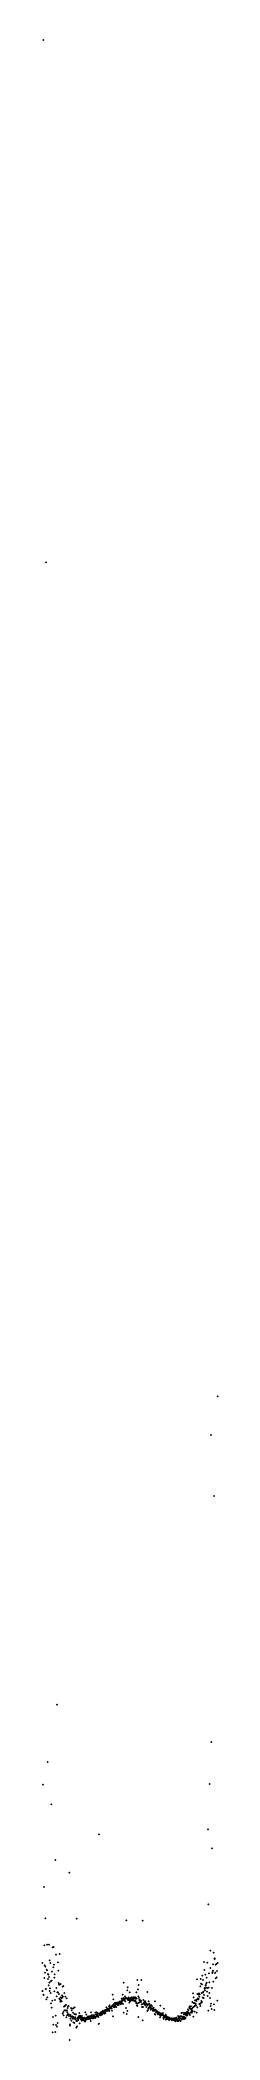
# Model space of a CAD drawing. Header units: metres. Extents: x 0 to 360, y 19 to 4116.
import ezdxf

# ---------------------------------------------------------------- set-up
doc = ezdxf.new("R2010")
doc.units = ezdxf.units.M

msp = doc.modelspace()

# ---------------------------------------------------------------- linework, layer by layer
for p in [(2.5, 4116.1), (8, 3045.8), (359, 1337.4), (345.5, 1258.4), (352, 1133.3), (30, 705.9), (346.5, 629.8), (11, 588.5), (1.5, 542.2), (343, 543.2), (18.5, 502.2), (116, 440.4), (339.5, 450.5), (347.5, 412), (26.5, 388), (3.5, 332.3), (55.5, 362.2), (340.5, 296.8), (6, 268.6), (70.5, 268), (172.5, 264.4), (206, 263.9), (4.5, 213.1), (10, 214.1), (13.5, 214.5), (21, 209.2), (23.5, 209.4), (0, 176.9), (5, 172.3), (6.5, 169.2), (15.5, 182.4), (16.5, 177), (23, 168), (24, 173.6), (28.5, 193.9), (32, 178.2), (35.5, 195.3), (331, 178.7), (338.5, 177.8), (344, 166.3), (344.5, 202.3), (349.5, 174.1), (351, 197.9), (353, 185.1), (353.5, 186.5), (355.5, 173.2), (356.5, 174.7), (359.5, 176.9), (4, 146.4), (5.5, 156.9), (7, 123.7), (7.5, 123.3), (9, 163.2), (9.5, 161.8), (11.5, 144.3), (12, 154.3), (12.5, 152.8), (13, 131.3), (14, 148.2), (14.5, 136.8), (16, 125), (17, 139.3), (19.5, 140.8), (20, 159.4), (25, 146.8), (25.5, 153.8), (29, 125.4), (33, 161), (33.5, 135.7), (34.5, 132.3), (36, 132.8), (37.5, 134), (41.5, 128.6), (43.5, 129.5), (167, 136.5), (175, 127), (194.5, 141.8), (197.5, 131.7), (203, 141.9), (317, 143.3), (323.5, 128.8), (324.5, 144.1), (325.5, 134.5), (327, 133.1), (328, 151.2), (329.5, 141.8), (332, 162.6), (332.5, 124.5), (333, 125.8), (334, 153), (334.5, 130.2), (335, 131.7), (335.5, 126.1), (336, 134.9), (336.5, 136.5), (337, 147.1), (338, 125.8), (341, 126.2), (341.5, 155.4), (342, 137), (348, 125.4), (348.5, 156.7), (349, 158.2), (350, 161.1), (350.5, 138.7), (354, 156.3), (354.5, 157), (355, 145.4), (356, 146.4), (357, 147.2), (357.5, 147.5), (358, 160.7), (0.5, 119.3), (1, 119.3), (2, 111.8), (3, 111.5), (8.5, 102.2), (10.5, 106.3), (15, 119.6), (17.5, 115.2), (18, 94.1), (19, 85.5), (20.5, 100), (24.5, 119), (26, 101.2), (29.5, 108.7), (31, 116.9), (32.5, 116.7), (34, 113.3), (35, 103.7), (36.5, 101.5), (37, 97.9), (38, 106.4), (38.5, 99.4), (39, 99), (39.5, 98.6), (40, 104.2), (40.5, 110.3), (41, 106.3), (42.5, 108), (44.5, 87.1), (45, 115.7), (46, 88.9), (46.5, 88.9), (47, 107.7), (48, 90.7), (48.5, 90.7), (50, 104.2), (52, 84.6), (53, 88.2), (54, 88.5), (59, 84.8), (61, 83.4), (64, 84.2), (66.5, 86), (131, 86.3), (133, 83.5), (135, 82.7), (136, 82.7), (137, 87.7), (138, 89.9), (138.5, 83.8), (139, 85.7), (139.5, 84.8), (140, 83.8), (140.5, 83.8), (141, 83.9), (141.5, 86.8), (142, 83.9), (142.5, 87.9), (143.5, 89), (144, 90.1), (144.5, 111.9), (145.5, 102.6), (146, 92.3), (146.5, 86.9), (147, 91.2), (147.5, 90.1), (148, 85.9), (148.5, 94.7), (149, 89), (149.5, 94.7), (150, 90.1), (150.5, 91.2), (151, 95.9), (151.5, 93.5), (152, 86.9), (152.5, 93.5), (153, 93.5), (153.5, 93.5), (154, 95.9), (154.5, 91.1), (155, 94.6), (155.5, 92.3), (156, 95.9), (156.5, 91.1), (157, 97.1), (157.5, 94.6), (158, 94.6), (158.5, 95.8), (159, 93.4), (159.5, 98.4), (160, 94.6), (160.5, 92.2), (161, 97), (161.5, 95.8), (162, 98.3), (162.5, 97), (163, 103.8), (163.5, 94.5), (164, 101), (164.5, 99.6), (165, 111.7), (165.5, 93.2), (166, 105.3), (167.5, 102.3), (168, 102.3), (168.5, 99.5), (169, 99.5), (169.5, 108.3), (170, 98.1), (170.5, 105.2), (171, 103.7), (171.5, 84.5), (172, 105.1), (173.5, 103.6), (174, 120.7), (175.5, 100.8), (176, 100.8), (176.5, 105.1), (177, 106.6), (177.5, 100.8), (178, 105.1), (178.5, 95.5), (179, 116.8), (179.5, 98.1), (180, 103.6), (180.5, 102.2), (181, 105.1), (181.5, 103.6), (182, 100.7), (182.5, 100.7), (183, 106.6), (183.5, 100.8), (184, 106.6), (184.5, 102.2), (185, 103.6), (185.5, 100.8), (186, 99.4), (186.5, 106.6), (187, 105.1), (187.5, 100.8), (188, 105.1), (188.5, 99.4), (189, 105.1), (189.5, 106.7), (190, 98.1), (190.5, 103.7), (191, 99.4), (191.5, 106.7), (192, 96.8), (192.5, 116.9), (193, 94.4), (193.5, 103.7), (194, 89.8), (195, 88.7), (195.5, 94.4), (196, 122.8), (196.5, 108.3), (198, 105.3), (198.5, 95.7), (199, 100.9), (199.5, 97), (200, 101), (200.5, 101), (201, 98.3), (201.5, 98.3), (202, 99.6), (202.5, 97), (203.5, 92.2), (204, 86.8), (204.5, 92.2), (205, 86.8), (206.5, 86.8), (207, 101.1), (207.5, 93.4), (208, 94.6), (208.5, 95.9), (209, 92.3), (209.5, 98.4), (210, 94.7), (210.5, 95.9), (211, 90.1), (211.5, 98.5), (212, 94.7), (212.5, 91.2), (213, 92.3), (213.5, 86.9), (214, 93.5), (214.5, 91.2), (215.5, 117.3), (216, 90.1), (217, 92.4), (217.5, 84), (218, 98.5), (218.5, 85.9), (219, 84.9), (219.5, 93.5), (220, 86.9), (220.5, 85.9), (221, 90.1), (221.5, 86.9), (222.5, 91.1), (223, 83.9), (223.5, 82.9), (224, 83.9), (224.5, 88.9), (225, 83.8), (225.5, 83.8), (226.5, 82.8), (227, 83.7), (227.5, 83.7), (228.5, 85.6), (231, 98), (242, 89.2), (249.5, 83.3), (301, 85.5), (302, 87.9), (303, 83.1), (303.5, 84.3), (304, 82.7), (305, 88.3), (306.5, 83.1), (307.5, 96.9), (308.5, 85.7), (309, 114.9), (310, 106.7), (310.5, 95), (311, 87.2), (311.5, 95.2), (312, 89.1), (313, 100.2), (313.5, 100.5), (314, 93.5), (314.5, 91.5), (315, 89.4), (315.5, 98.9), (316, 102), (317.5, 85.8), (318, 113.5), (318.5, 104.1), (319, 104.6), (319.5, 112.1), (320, 102.5), (320.5, 103), (321, 114.4), (321.5, 107.6), (322, 92.6), (322.5, 112.8), (323, 93.2), (324, 88.5), (325, 94.8), (326, 99), (326.5, 115.6), (327.5, 97.2), (328.5, 106), (329, 115.9), (330, 118.2), (330.5, 104.9), (331.5, 111.2), (333.5, 120.9), (337.5, 118.1), (339, 109.4), (342.5, 115.5), (343.5, 105.4), (345, 88.5), (346, 93.4), (347, 82.3), (351.5, 92.4), (358.5, 99.7), (22, 66.3), (22.5, 50.2), (27.5, 68.8), (28, 50.1), (30.5, 46.3), (31.5, 53.8), (42, 73.1), (43, 76.3), (44, 69.4), (45.5, 79.8), (47.5, 80.1), (49, 78.9), (49.5, 65.7), (50.5, 69.4), (51, 79.7), (51.5, 75.8), (52.5, 72.6), (53.5, 71.9), (54.5, 71.3), (55, 68.5), (56.5, 48.7), (57, 51.5), (57.5, 62.8), (58, 67.4), (58.5, 70.5), (59.5, 58.9), (60, 80.2), (60.5, 66.3), (61.5, 67.7), (62, 66.3), (62.5, 62.8), (63, 75.3), (63.5, 55.1), (64.5, 66.3), (65, 62.8), (65.5, 72.1), (66, 53.7), (67, 61.9), (67.5, 71.6), (68, 65.4), (68.5, 61.5), (69, 71.7), (69.5, 58.3), (70, 44.4), (71, 47.3), (71.5, 58.2), (72, 63.5), (72.5, 63.8), (73, 62.1), (73.5, 65.7), (74, 60.1), (74.5, 66.3), (75, 63.8), (75.5, 68.4), (76, 74.5), (76.5, 53.4), (77, 67.7), (77.5, 68.8), (78, 64.8), (78.5, 68.6), (79, 65.3), (79.5, 61.7), (80, 62), (80.5, 64.7), (81, 58.4), (81.5, 68), (82, 61.7), (82.5, 64.4), (83, 60.4), (83.5, 63), (84, 63.2), (84.5, 64.1), (85, 62.5), (85.5, 58.7), (86, 64.8), (86.5, 65), (87, 64), (87.5, 56.4), (88, 75.5), (88.5, 61), (89, 59.6), (89.5, 64.4), (90, 61.6), (90.5, 71.1), (91, 64.4), (91.5, 65.2), (92, 61.2), (92.5, 63.8), (93, 67.2), (93.5, 64.8), (94, 66.9), (94.5, 62.1), (95, 66.6), (95.5, 67.5), (96, 63.9), (96.5, 62.8), (97, 64.2), (97.5, 64.4), (98, 67.7), (98.5, 62.3), (99, 68.1), (99.5, 57.9), (100, 76), (100.5, 64.7), (101, 66.8), (101.5, 65.7), (102, 70.5), (102.5, 63.5), (103, 67.4), (103.5, 68.2), (104, 67), (104.5, 65.9), (105, 68.7), (105.5, 63.8), (106, 70.3), (106.5, 67.7), (107, 67.9), (107.5, 65.5), (108, 66.2), (108.5, 64.5), (109, 75), (109.5, 66), (110, 70.7), (110.5, 70.8), (111, 68.2), (111.5, 75.6), (112, 67.8), (112.5, 69.9), (113, 72.1), (113.5, 70.8), (114, 67.6), (114.5, 74), (115, 66.5), (115.5, 51.6), (116.5, 52.6), (117, 70.1), (117.5, 73.1), (118, 74.7), (118.5, 71.1), (119, 74.1), (119.5, 69.9), (120, 75.8), (120.5, 70), (121, 76.8), (121.5, 73.7), (122, 73.1), (122.5, 71), (123, 74), (123.5, 77.2), (124, 74.8), (124.5, 79), (125, 73.5), (125.5, 77.4), (126, 77.5), (126.5, 77.6), (127, 75.2), (127.5, 78.5), (128, 73), (128.5, 80.3), (129, 74.6), (129.5, 80.4), (130, 78.7), (130.5, 78), (131.5, 80.6), (132, 80.6), (132.5, 79.8), (133.5, 79), (134, 80.8), (134.5, 79.1), (135.5, 80.9), (136.5, 80.9), (137.5, 78.4), (143, 79.4), (145, 67.8), (166.5, 75.1), (173, 72.1), (174.5, 78.2), (197, 66.3), (205.5, 59.5), (215, 78.6), (216.5, 80.3), (222, 81.1), (226, 79.3), (228, 81.8), (229, 78.3), (229.5, 80), (230, 79.9), (230.5, 72.1), (231.5, 71.3), (232, 78.9), (232.5, 81.5), (233, 75.6), (233.5, 78.8), (234, 75.5), (234.5, 77.1), (235, 77), (235.5, 74.6), (236, 77.7), (236.5, 75.3), (237, 71.5), (237.5, 75.9), (238, 72.1), (238.5, 74.3), (239, 75.8), (239.5, 71.2), (240, 74.8), (240.5, 72.5), (241, 73.2), (241.5, 65.8), (242.5, 68.8), (243, 71.4), (243.5, 73.5), (244, 69.9), (244.5, 72.6), (245, 69.7), (245.5, 71), (246, 71.6), (246.5, 71.5), (247, 70), (247.5, 74.3), (248, 64.8), (248.5, 69.1), (249, 61.8), (250, 65.6), (250.5, 66.1), (251, 68.5), (251.5, 65.9), (252, 64.6), (252.5, 70.9), (253, 65.5), (253.5, 60.9), (254, 68.4), (254.5, 65.2), (255, 63.9), (255.5, 64.9), (256, 66), (256.5, 62.4), (257, 63.4), (257.5, 65.6), (258, 62.5), (258.5, 65.3), (259, 64), (259.5, 60), (260, 64.8), (260.5, 60.2), (261, 63.9), (261.5, 61.5), (262, 63.1), (262.5, 62.3), (263, 62.2), (263.5, 62), (264, 63), (264.5, 63.4), (265, 61.5), (265.5, 61.9), (266, 59.6), (266.5, 61.6), (267, 61.4), (267.5, 63.5), (268, 60.5), (268.5, 61.4), (269, 62.9), (269.5, 59.9), (270, 60.3), (270.5, 61.2), (271, 62.6), (271.5, 60.2), (272, 64), (272.5, 57.3), (273, 63.5), (273.5, 58.9), (274, 59.7), (274.5, 64.7), (275, 63.2), (275.5, 59.1), (276, 62.2), (276.5, 57.7), (277, 61.7), (277.5, 58.2), (278, 68.1), (278.5, 58.3), (279, 62.5), (279.5, 65.9), (280, 62), (280.5, 59.5), (281, 62), (281.5, 63.6), (282, 63.9), (282.5, 67.6), (283, 63.4), (283.5, 58), (284, 68.1), (284.5, 62.5), (285, 74.6), (285.5, 61.4), (286, 61.7), (286.5, 66.6), (287, 66.3), (287.5, 64.6), (288, 65), (288.5, 74.9), (289, 64.4), (289.5, 66.9), (290, 62.4), (290.5, 71.7), (291, 65.9), (291.5, 74.6), (292, 61.9), (292.5, 73.9), (293, 73.6), (293.5, 64.3), (294, 70.2), (294.5, 69.9), (295, 76), (295.5, 69.2), (296, 76.4), (296.5, 72.2), (297, 76.8), (297.5, 69.7), (298, 72.1), (298.5, 81.6), (299, 78.9), (299.5, 74.2), (300, 73.9), (300.5, 74.7), (301.5, 73.1), (302.5, 70.5), (304.5, 74.8), (305.5, 78), (306, 80.4), (307, 74.8), (308, 78.3), (309.5, 67), (312.5, 77.1), (316.5, 75), (340, 78.9), (352.5, 80.9), (21.5, 35.1), (27, 35.6), (56, 19.1)]:
    msp.add_point(p)

doc.saveas('drawing.dxf')
